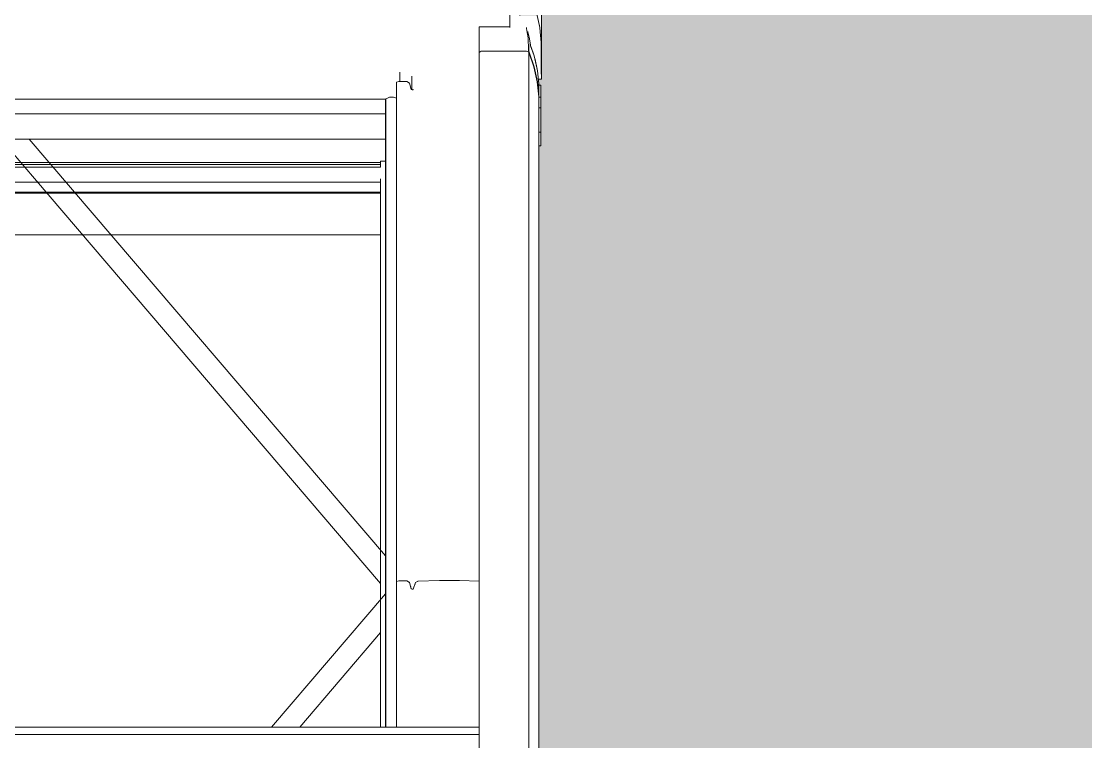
# Model space of a CAD drawing. Header units: metres. Extents: x -208 to 1512, y -277 to 123.
# Drawn here: x 4.091 to 4.953, y -23.356 to -22.773 of the extents above; entities that cross this region are included whole.
import ezdxf

# ---------------------------------------------------------------- set-up
doc = ezdxf.new("R2010")
doc.units = ezdxf.units.M
doc.header["$MEASUREMENT"] = 0
doc.linetypes.add('Wipeout_Contour', pattern=[1, 0, -1])
doc.layers.add('325 Dachfenster', color=7, linetype='Continuous')
doc.layers.add('330 Dachaufbau', color=7, linetype='Continuous')

# ---------------------------------------------------------------- blocks, each defined once
blk = doc.blocks.new('Dachfläche_9_4', base_point=(0.03449, -21.27914))
at = {"layer": '330 Dachaufbau', "linetype": 'Continuous', "lineweight": 0, "true_color": 0x000000}
h = blk.add_hatch(color=18, dxfattribs=at)
h.paths.add_polyline_path([(3.45503, -24.335), (5.45089, -24.335), (5.45089, -22.14), (5.55503, -22.14), (5.55503, -21.27914), (0.03449, -21.27914), (0.03837, -24.39504), (0.05981, -24.39504), (0.05981, -21.295), (3.19503, -21.295), (3.19503, -21.585), (3.45503, -21.585)])
h.paths.add_polyline_path([(3.71482, -23.72517), (3.71482, -22.2008), (4.49482, -22.2008), (4.49482, -23.72517)], flags=0)
at = {"layer": '330 Dachaufbau', "color": 7, "linetype": 'Continuous', "lineweight": 18, "flags": 128}
blk.add_lwpolyline([(4.49482, -23.72517), (4.49482, -22.2008)], dxfattribs=at)
blk = doc.blocks.new('VELUX SlopeRoofBundle[12]_4')
at = {"color": 254, "linetype": 'Wipeout_Contour', "lineweight": 0, "ltscale": 185.876891}
blk.add_wipeout([(3.78321, -22.85911), (3.78331, -22.85938), (3.78331, -22.86017), (4.38611, -22.86017), (4.38611, -22.85938), (4.38621, -22.85911), (4.38621, -22.85826), (3.78321, -22.85826)], dxfattribs=at).dxf.layer = '325 Dachfenster'
at = {"color": 254, "linetype": 'Wipeout_Contour', "lineweight": 0, "ltscale": 93.221451}
blk.add_wipeout([(4.51191, -22.85597), (4.51021, -22.85597), (4.51021, -22.86227), (4.51191, -22.86227)], dxfattribs=at).dxf.layer = '325 Dachfenster'
at = {"color": 254, "linetype": 'Wipeout_Contour', "lineweight": 0, "ltscale": 92.953564}
blk.add_wipeout([(3.78331, -22.86809), (4.38611, -22.86809), (4.38611, -22.86801), (3.78331, -22.86801)], dxfattribs=at).dxf.layer = '325 Dachfenster'
at = {"color": 254, "linetype": 'Wipeout_Contour', "lineweight": 0, "ltscale": 94.854897}
blk.add_wipeout([(4.44601, -23.34415), (4.46191, -23.34415), (4.46191, -23.22604), (4.44601, -23.22553)], dxfattribs=at).dxf.layer = '325 Dachfenster'
at = {"color": 254, "linetype": 'Wipeout_Contour', "lineweight": 0, "ltscale": 94.81175}
blk.add_wipeout([(4.39681, -23.22581), (4.39491, -23.22631), (4.39491, -23.34415), (4.39681, -23.34415)], dxfattribs=at).dxf.layer = '325 Dachfenster'
at = {"color": 254, "linetype": 'Wipeout_Contour', "lineweight": 0, "ltscale": 94.830987}
blk.add_wipeout([(4.40841, -23.23232), (4.40761, -23.23253), (4.40761, -23.34415), (4.40841, -23.34415)], dxfattribs=at).dxf.layer = '325 Dachfenster'
at = {"color": 254, "linetype": 'Wipeout_Contour', "lineweight": 0, "ltscale": 92.924626}
blk.add_wipeout([(3.78331, -22.86017), (3.78331, -22.86123), (4.38611, -22.86123), (4.38611, -22.86017)], dxfattribs=at).dxf.layer = '325 Dachfenster'
at = {"color": 254, "linetype": 'Wipeout_Contour', "lineweight": 0, "ltscale": 93.258971}
blk.add_wipeout([(4.51021, -22.86436), (4.51021, -22.873), (4.51191, -22.873), (4.51191, -22.86436)], dxfattribs=at).dxf.layer = '325 Dachfenster'
at = {"color": 254, "linetype": 'Wipeout_Contour', "lineweight": 0, "ltscale": 94.865824}
blk.add_wipeout([(4.40681, -23.23225), (4.40551, -23.22708), (4.40551, -23.34415), (4.40681, -23.34415)], dxfattribs=at).dxf.layer = '325 Dachfenster'
at = {"color": 254, "linetype": 'Wipeout_Contour', "lineweight": 0, "ltscale": 92.913359}
blk.add_wipeout([(3.78321, -22.85741), (3.78321, -22.85826), (4.38621, -22.85826), (4.38621, -22.85741)], dxfattribs=at).dxf.layer = '325 Dachfenster'
at = {"color": 254, "linetype": 'Wipeout_Contour', "lineweight": 0, "ltscale": 93.239197}
blk.add_wipeout([(4.51191, -22.86295), (4.51021, -22.86295), (4.51021, -22.86436), (4.51191, -22.86436)], dxfattribs=at).dxf.layer = '325 Dachfenster'
at = {"color": 254, "linetype": 'Wipeout_Contour', "lineweight": 0, "ltscale": 93.27643}
blk.add_wipeout([(4.51191, -22.873), (4.51021, -22.873), (4.51021, -22.8733), (4.51191, -22.8733)], dxfattribs=at).dxf.layer = '325 Dachfenster'
at = {"color": 254, "linetype": 'Wipeout_Contour', "lineweight": 0, "ltscale": 94.868059}
blk.add_wipeout([(4.41041, -23.22715), (4.40841, -23.23232), (4.40841, -23.34415), (4.41041, -23.34415)], dxfattribs=at).dxf.layer = '325 Dachfenster'
at = {"color": 254, "linetype": 'Wipeout_Contour', "lineweight": 0, "ltscale": 92.927935}
blk.add_wipeout([(3.78331, -22.86123), (3.78331, -22.86186), (4.38611, -22.86186), (4.38611, -22.86123)], dxfattribs=at).dxf.layer = '325 Dachfenster'
at = {"color": 254, "linetype": 'Wipeout_Contour', "lineweight": 0, "ltscale": 93.235082}
blk.add_wipeout([(4.51191, -22.86227), (4.51021, -22.86227), (4.51021, -22.86295), (4.51191, -22.86295)], dxfattribs=at).dxf.layer = '325 Dachfenster'
at = {"color": 254, "linetype": 'Wipeout_Contour', "lineweight": 0, "ltscale": 94.83096}
blk.add_wipeout([(4.40761, -23.23253), (4.40681, -23.23225), (4.40681, -23.34415), (4.40761, -23.34415)], dxfattribs=at).dxf.layer = '325 Dachfenster'
at = {"color": 254, "linetype": 'Wipeout_Contour', "lineweight": 0, "ltscale": 92.90184}
blk.add_wipeout([(3.78321, -22.85239), (3.78321, -22.85741), (4.38621, -22.85741), (4.38621, -22.85239)], dxfattribs=at).dxf.layer = '325 Dachfenster'
at = {"color": 254, "linetype": 'Wipeout_Contour', "lineweight": 0, "ltscale": 92.93062}
blk.add_wipeout([(3.78331, -22.86186), (3.78331, -22.86257), (4.38611, -22.86257), (4.38611, -22.86186)], dxfattribs=at).dxf.layer = '325 Dachfenster'
at = {"color": 254, "linetype": 'Wipeout_Contour', "lineweight": 0, "ltscale": 94.825412}
blk.add_wipeout([(4.40551, -23.22708), (4.40341, -23.22581), (4.40341, -23.34415), (4.40551, -23.34415)], dxfattribs=at).dxf.layer = '325 Dachfenster'
at = {"color": 254, "linetype": 'Wipeout_Contour', "lineweight": 0, "ltscale": 94.829034}
blk.add_wipeout([(4.41221, -23.22609), (4.41041, -23.22715), (4.41041, -23.34415), (4.41221, -23.34415)], dxfattribs=at).dxf.layer = '325 Dachfenster'
at = {"color": 254, "linetype": 'Wipeout_Contour', "lineweight": 0, "ltscale": 92.883466}
blk.add_wipeout([(3.78321, -22.84807), (3.78321, -22.85239), (4.38621, -22.85239), (4.38621, -22.84807)], dxfattribs=at).dxf.layer = '325 Dachfenster'
at = {"color": 254, "linetype": 'Wipeout_Contour', "lineweight": 0, "ltscale": 92.94275}
blk.add_wipeout([(3.78331, -22.86801), (4.38611, -22.86801), (4.38611, -22.86257), (3.78331, -22.86257)], dxfattribs=at).dxf.layer = '325 Dachfenster'
at = {"color": 254, "linetype": 'Wipeout_Contour', "lineweight": 0, "ltscale": 94.830679}
blk.add_wipeout([(4.41221, -23.22609), (4.41221, -23.34415), (4.42981, -23.34415), (4.42981, -23.22553)], dxfattribs=at).dxf.layer = '325 Dachfenster'
at = {"color": 254, "linetype": 'Wipeout_Contour', "lineweight": 0, "ltscale": 94.810369}
blk.add_wipeout([(4.39681, -23.22581), (4.39681, -23.34415), (4.40341, -23.34415), (4.40341, -23.22581)], dxfattribs=at).dxf.layer = '325 Dachfenster'
at = {"color": 254, "linetype": 'Wipeout_Contour', "lineweight": 0, "ltscale": 93.783636}
blk.add_wipeout([(4.39491, -22.82191), (4.39491, -23.22631), (4.39681, -23.22581), (4.39681, -22.82142)], dxfattribs=at).dxf.layer = '325 Dachfenster'
at = {"color": 254, "linetype": 'Wipeout_Contour', "lineweight": 0, "ltscale": 93.817031}
blk.add_wipeout([(4.40681, -22.82785), (4.40681, -23.23225), (4.40761, -23.23253), (4.40761, -22.82813)], dxfattribs=at).dxf.layer = '325 Dachfenster'
at = {"color": 254, "linetype": 'Wipeout_Contour', "lineweight": 0, "ltscale": 92.873836}
blk.add_wipeout([(3.78321, -22.84751), (3.78321, -22.84807), (4.38621, -22.84807), (4.38621, -22.84751)], dxfattribs=at).dxf.layer = '325 Dachfenster'
at = {"color": 254, "linetype": 'Wipeout_Contour', "lineweight": 0, "ltscale": 94.838087}
blk.add_wipeout([(4.42981, -23.22553), (4.42981, -23.34415), (4.44601, -23.34415), (4.44601, -23.22553)], dxfattribs=at).dxf.layer = '325 Dachfenster'
at = {"color": 254, "linetype": 'Wipeout_Contour', "lineweight": 0, "ltscale": 139.196613}
blk.add_wipeout([(4.40831, -22.82795), (4.40761, -22.82813), (4.40761, -23.23253), (4.40841, -23.23232), (4.40841, -22.82789), (4.40831, -22.82791)], dxfattribs=at).dxf.layer = '325 Dachfenster'
at = {"color": 254, "linetype": 'Wipeout_Contour', "lineweight": 0, "ltscale": 93.826522}
blk.add_wipeout([(4.44601, -22.8211), (4.44601, -23.22553), (4.46191, -23.22604), (4.46191, -22.82161)], dxfattribs=at).dxf.layer = '325 Dachfenster'
at = {"color": 254, "linetype": 'Wipeout_Contour', "lineweight": 0, "ltscale": 92.849568}
blk.add_wipeout([(3.78321, -22.8357), (3.78321, -22.84751), (4.38621, -22.84751), (4.38621, -22.8357)], dxfattribs=at).dxf.layer = '325 Dachfenster'
at = {"color": 254, "linetype": 'Wipeout_Contour', "lineweight": 0, "ltscale": 93.808089}
blk.add_wipeout([(4.40841, -22.82789), (4.40841, -23.23232), (4.41041, -23.22715), (4.41041, -22.82272)], dxfattribs=at).dxf.layer = '325 Dachfenster'
at = {"color": 254, "linetype": 'Wipeout_Contour', "lineweight": 0, "ltscale": 92.825963}
blk.add_wipeout([(3.78321, -22.83556), (3.78321, -22.8357), (4.38621, -22.8357), (4.38621, -22.83556)], dxfattribs=at).dxf.layer = '325 Dachfenster'
at = {"color": 254, "linetype": 'Wipeout_Contour', "lineweight": 0, "ltscale": 93.805628}
blk.add_wipeout([(4.40681, -22.82785), (4.40551, -22.82269), (4.40551, -23.22708), (4.40681, -23.23225)], dxfattribs=at).dxf.layer = '325 Dachfenster'
at = {"layer": '325 Dachfenster', "linetype": 'Continuous', "lineweight": 0, "flags": 128}
for points in [[(4.40681, -23.23225), (4.40761, -23.23253)], [(4.40761, -23.23253), (4.40841, -23.23232)]]:
    blk.add_lwpolyline(points, dxfattribs=at)
at = {"color": 254, "linetype": 'Wipeout_Contour', "lineweight": 0, "ltscale": 93.785906}
blk.add_wipeout([(4.39681, -22.82142), (4.39681, -23.22581), (4.40341, -23.22581), (4.40341, -22.82142)], dxfattribs=at).dxf.layer = '325 Dachfenster'
at = {"color": 254, "linetype": 'Wipeout_Contour', "lineweight": 0, "ltscale": 93.797392}
blk.add_wipeout([(4.41221, -22.82166), (4.41041, -22.82272), (4.41041, -23.22715), (4.41221, -23.22609)], dxfattribs=at).dxf.layer = '325 Dachfenster'
at = {"color": 254, "linetype": 'Wipeout_Contour', "lineweight": 0, "ltscale": 93.791659}
blk.add_wipeout([(4.40341, -22.82142), (4.40341, -23.22581), (4.40551, -23.22708), (4.40551, -22.82269)], dxfattribs=at).dxf.layer = '325 Dachfenster'
at = {"color": 254, "linetype": 'Wipeout_Contour', "lineweight": 0, "ltscale": 93.801656}
blk.add_wipeout([(4.41221, -22.82166), (4.41221, -23.22609), (4.42981, -23.22553), (4.42981, -22.8211)], dxfattribs=at).dxf.layer = '325 Dachfenster'
at = {"layer": '325 Dachfenster', "linetype": 'Continuous', "lineweight": 0, "flags": 128}
for points in [[(4.40341, -23.22581), (4.40551, -23.22708)], [(4.40551, -23.22708), (4.40681, -23.23225)], [(4.40841, -23.23232), (4.41041, -23.22715)], [(4.41041, -23.22715), (4.41221, -23.22609)]]:
    blk.add_lwpolyline(points, dxfattribs=at)
at = {"color": 254, "linetype": 'Wipeout_Contour', "lineweight": 0, "ltscale": 187.867395}
blk.add_wipeout([(4.40741, -22.81704), (4.40741, -22.82806), (4.40761, -22.82813), (4.40831, -22.82795), (4.40831, -22.82791), (4.40838, -22.82789), (4.40841, -22.82782), (4.40799, -22.81604)], dxfattribs=at).dxf.layer = '325 Dachfenster'
at = {"color": 254, "linetype": 'Wipeout_Contour', "lineweight": 0, "ltscale": 93.813327}
blk.add_wipeout([(4.42981, -22.8211), (4.42981, -23.22553), (4.44601, -23.22553), (4.44601, -22.8211)], dxfattribs=at).dxf.layer = '325 Dachfenster'
at = {"color": 254, "linetype": 'Wipeout_Contour', "lineweight": 0, "ltscale": 92.851183}
blk.add_wipeout([(4.40967, -22.8133), (4.40799, -22.81609), (4.40841, -22.82782), (4.41041, -22.82272)], dxfattribs=at).dxf.layer = '325 Dachfenster'
at = {"color": 254, "linetype": 'Wipeout_Contour', "lineweight": 0, "ltscale": 92.994722}
blk.add_wipeout([(4.44601, -22.8211), (4.46191, -22.82161), (4.46191, -22.81252), (4.44601, -22.81217)], dxfattribs=at).dxf.layer = '325 Dachfenster'
at = {"color": 254, "linetype": 'Wipeout_Contour', "lineweight": 0, "ltscale": 323.120446}
blk.add_wipeout([(4.46191, -22.7965), (4.46191, -22.79789), (4.46361, -22.79665), (4.50041, -22.79665), (4.50221, -22.7976), (4.50621, -22.80946), (4.50891, -22.82153), (4.51021, -22.83368), (4.51021, -22.83383), (4.51041, -22.83368), (4.50911, -22.82153), (4.50641, -22.80946), (4.50241, -22.7976), (4.50199, -22.7965)], dxfattribs=at).dxf.layer = '325 Dachfenster'
at = {"color": 254, "linetype": 'Wipeout_Contour', "lineweight": 0, "ltscale": 92.967253}
blk.add_wipeout([(4.41221, -22.82166), (4.42981, -22.8211), (4.42981, -22.81217), (4.41221, -22.81255)], dxfattribs=at).dxf.layer = '325 Dachfenster'
at = {"color": 254, "linetype": 'Wipeout_Contour', "lineweight": 0, "ltscale": 69.175394}
blk.add_wipeout([(4.41082, -22.81281), (4.41221, -22.82166), (4.41221, -22.81255)], dxfattribs=at).dxf.layer = '325 Dachfenster'
at = {"color": 254, "linetype": 'Wipeout_Contour', "lineweight": 0, "ltscale": 92.998607}
blk.add_wipeout([(4.42981, -22.81217), (4.42981, -22.8211), (4.44601, -22.8211), (4.44601, -22.81217)], dxfattribs=at).dxf.layer = '325 Dachfenster'
at = {"color": 254, "linetype": 'Wipeout_Contour', "lineweight": 0, "ltscale": 93.139897}
blk.add_wipeout([(4.51021, -22.84254), (4.51191, -22.84254), (4.51191, -22.83412), (4.51021, -22.83412)], dxfattribs=at).dxf.layer = '325 Dachfenster'
at = {"color": 254, "linetype": 'Wipeout_Contour', "lineweight": 0, "ltscale": 92.962595}
blk.add_wipeout([(4.40966, -22.81327), (4.41041, -22.82272), (4.41221, -22.82166), (4.41082, -22.81281)], dxfattribs=at).dxf.layer = '325 Dachfenster'
at = {"color": 254, "linetype": 'Wipeout_Contour', "lineweight": 0, "ltscale": 116.2445}
blk.add_wipeout([(4.51025, -22.82329), (4.50911, -22.81267), (4.50911, -22.82153), (4.51041, -22.83368), (4.51041, -22.824)], dxfattribs=at).dxf.layer = '325 Dachfenster'
at = {"color": 254, "linetype": 'Wipeout_Contour', "lineweight": 0, "ltscale": 93.177739}
blk.add_wipeout([(4.51021, -22.85262), (4.51191, -22.85262), (4.51191, -22.84332), (4.51021, -22.84332)], dxfattribs=at).dxf.layer = '325 Dachfenster'
at = {"color": 254, "linetype": 'Wipeout_Contour', "lineweight": 0, "ltscale": 139.22015}
blk.add_wipeout([(4.50641, -22.80946), (4.50641, -22.8006), (4.50367, -22.79247), (4.5035, -22.79176), (4.50241, -22.78554), (4.50241, -22.7976)], dxfattribs=at).dxf.layer = '325 Dachfenster'
at = {"color": 254, "linetype": 'Wipeout_Contour', "lineweight": 0, "ltscale": 162.239483}
blk.add_wipeout([(4.40741, -22.81782), (4.39761, -22.81782), (4.39761, -22.82142), (4.40341, -22.82142), (4.40551, -22.82269), (4.40681, -22.82785), (4.40741, -22.82806)], dxfattribs=at).dxf.layer = '325 Dachfenster'
at = {"color": 254, "linetype": 'Wipeout_Contour', "lineweight": 0, "ltscale": 93.157936}
blk.add_wipeout([(4.51191, -22.84256), (4.51021, -22.84256), (4.51021, -22.84332), (4.51191, -22.84332)], dxfattribs=at).dxf.layer = '325 Dachfenster'
at = {"color": 254, "linetype": 'Wipeout_Contour', "lineweight": 0, "ltscale": 93.202509}
blk.add_wipeout([(4.51191, -22.85262), (4.51021, -22.85262), (4.51021, -22.85597), (4.51191, -22.85597)], dxfattribs=at).dxf.layer = '325 Dachfenster'
at = {"color": 254, "linetype": 'Wipeout_Contour', "lineweight": 0, "ltscale": 92.932113}
blk.add_wipeout([(4.46191, -22.78603), (4.46191, -22.79579), (4.50185, -22.79579), (4.50174, -22.78603)], dxfattribs=at).dxf.layer = '325 Dachfenster'
at = {"color": 254, "linetype": 'Wipeout_Contour', "lineweight": 0, "ltscale": 93.034691}
blk.add_wipeout([(4.50911, -22.81267), (4.50641, -22.8006), (4.50641, -22.80946), (4.50911, -22.82153)], dxfattribs=at).dxf.layer = '325 Dachfenster'
at = {"color": 254, "linetype": 'Wipeout_Contour', "lineweight": 0, "ltscale": 467.406725}
blk.add_wipeout([(3.77181, -22.81376), (3.77181, -22.82142), (3.77261, -22.82142), (3.77451, -22.82191), (3.77451, -22.8349), (3.77691, -22.83407), (3.78001, -22.83414), (3.78281, -22.83528), (3.78321, -22.83595), (3.78321, -22.83556), (4.38621, -22.83556), (4.38621, -22.83595), (4.38661, -22.83528), (4.38941, -22.83414), (4.39251, -22.83407), (4.39491, -22.8349), (4.39491, -22.82191), (4.39681, -22.82142), (4.39761, -22.82142), (4.39761, -22.81376)], dxfattribs=at).dxf.layer = '325 Dachfenster'
at = {"color": 254, "linetype": 'Wipeout_Contour', "lineweight": 0, "ltscale": 94.156735}
blk.add_wipeout([(4.40841, -22.82782), (4.40838, -22.82789), (4.40841, -22.82789), (4.41041, -22.82272)], dxfattribs=at).dxf.layer = '325 Dachfenster'
at = {"color": 254, "linetype": 'Wipeout_Contour', "lineweight": 0, "ltscale": 93.156389}
blk.add_wipeout([(4.51191, -22.84254), (4.51021, -22.84254), (4.51021, -22.84256), (4.51191, -22.84256)], dxfattribs=at).dxf.layer = '325 Dachfenster'
at = {"layer": '325 Dachfenster', "linetype": 'Continuous', "lineweight": 0, "flags": 128}
for points in [[(4.40551, -22.82269), (4.40681, -22.82785)], [(4.40681, -22.82785), (4.40761, -22.82813)], [(4.40761, -22.82813), (4.40831, -22.82795)], [(4.40831, -22.82795), (4.40831, -22.82791)], [(4.40838, -22.82789), (4.40841, -22.82782)]]:
    blk.add_lwpolyline(points, dxfattribs=at)
at = {"color": 254, "linetype": 'Wipeout_Contour', "lineweight": 0, "ltscale": 92.952755}
blk.add_wipeout([(4.46191, -22.79579), (4.46191, -22.7965), (4.50199, -22.7965), (4.50185, -22.79579)], dxfattribs=at).dxf.layer = '325 Dachfenster'
at = {"color": 254, "linetype": 'Wipeout_Contour', "lineweight": 0, "ltscale": 140.712898}
blk.add_wipeout([(4.51021, -22.83412), (4.51191, -22.83412), (4.51191, -22.82424), (4.51041, -22.82424), (4.51041, -22.83368), (4.51021, -22.83383)], dxfattribs=at).dxf.layer = '325 Dachfenster'
at = {"color": 254, "linetype": 'Wipeout_Contour', "lineweight": 0, "ltscale": 139.820229}
blk.add_wipeout([(4.38611, -23.34415), (4.38661, -23.34415), (4.38661, -22.83528), (4.38621, -22.83595), (4.38621, -22.85911), (4.38611, -22.85938)], dxfattribs=at).dxf.layer = '325 Dachfenster'
at = {"color": 254, "linetype": 'Wipeout_Contour', "lineweight": 0, "ltscale": 208.496709}
blk.add_wipeout([(4.50149, -22.78093), (4.50034, -22.7777), (4.50036, -22.77836), (4.50053, -22.77995), (4.50174, -22.78603), (4.50185, -22.79579), (4.50199, -22.7965), (4.50241, -22.7976), (4.50241, -22.78554)], dxfattribs=at).dxf.layer = '325 Dachfenster'
at = {"color": 254, "linetype": 'Wipeout_Contour', "lineweight": 0, "ltscale": 94.348062}
blk.add_wipeout([(4.46191, -22.79789), (4.46191, -23.50996), (4.46361, -23.50996), (4.46361, -22.79665)], dxfattribs=at).dxf.layer = '325 Dachfenster'
at = {"color": 254, "linetype": 'Wipeout_Contour', "lineweight": 0, "ltscale": 94.038398}
blk.add_wipeout([(4.38661, -22.83528), (4.38661, -23.34415), (4.38941, -23.34415), (4.38941, -22.83414)], dxfattribs=at).dxf.layer = '325 Dachfenster'
at = {"color": 254, "linetype": 'Wipeout_Contour', "lineweight": 0, "ltscale": 139.126889}
blk.add_wipeout([(4.46191, -22.77719), (4.46191, -22.77836), (4.50036, -22.77836), (4.50034, -22.7777), (4.48671, -22.7777), (4.48671, -22.77719)], dxfattribs=at).dxf.layer = '325 Dachfenster'
at = {"color": 254, "linetype": 'Wipeout_Contour', "lineweight": 0, "ltscale": 94.360072}
blk.add_wipeout([(4.46361, -22.79665), (4.46361, -23.50996), (4.50041, -23.50996), (4.50041, -22.79665)], dxfattribs=at).dxf.layer = '325 Dachfenster'
at = {"color": 254, "linetype": 'Wipeout_Contour', "lineweight": 0, "ltscale": 94.041639}
blk.add_wipeout([(4.39251, -22.83407), (4.39251, -23.34415), (4.39491, -23.34415), (4.39491, -22.8349)], dxfattribs=at).dxf.layer = '325 Dachfenster'
at = {"layer": '325 Dachfenster', "linetype": 'Continuous', "lineweight": 0, "flags": 128}
blk.add_lwpolyline([(4.41221, -23.22609), (4.42981, -23.22553), (4.44601, -23.22553), (4.46191, -23.22604)], dxfattribs=at)
at = {"color": 254, "linetype": 'Wipeout_Contour', "lineweight": 0, "ltscale": 92.905609}
blk.add_wipeout([(4.46191, -22.77995), (4.46191, -22.78603), (4.50174, -22.78603), (4.50053, -22.77995)], dxfattribs=at).dxf.layer = '325 Dachfenster'
at = {"color": 254, "linetype": 'Wipeout_Contour', "lineweight": 0, "ltscale": 143.111463}
blk.add_wipeout([(4.50041, -22.79665), (4.50041, -23.50996), (4.50188, -23.50996), (4.50196, -23.51004), (4.50221, -23.51069), (4.50221, -22.7976)], dxfattribs=at).dxf.layer = '325 Dachfenster'
at = {"color": 254, "linetype": 'Wipeout_Contour', "lineweight": 0, "ltscale": 648.60056}
blk.add_wipeout([(3.70751, -22.81067), (3.70751, -22.81252), (3.72341, -22.81217), (3.73961, -22.81217), (3.75721, -22.81255), (3.7586, -22.81281), (3.75976, -22.81327), (3.75976, -22.8133), (3.76144, -22.81609), (3.76144, -22.81604), (3.76201, -22.81704), (3.76201, -22.81782), (3.77181, -22.81782), (3.77181, -22.81376), (4.39761, -22.81376), (4.39761, -22.81782), (4.40741, -22.81782), (4.40741, -22.81704), (4.40799, -22.81604), (4.40799, -22.81609), (4.40967, -22.8133), (4.40966, -22.81327), (4.41082, -22.81281), (4.41221, -22.81255), (4.42981, -22.81217), (4.44601, -22.81217), (4.46191, -22.81252), (4.46191, -22.81067)], dxfattribs=at).dxf.layer = '325 Dachfenster'
at = {"color": 254, "linetype": 'Wipeout_Contour', "lineweight": 0, "ltscale": 94.037398}
blk.add_wipeout([(4.38941, -23.34415), (4.39251, -23.34415), (4.39251, -22.83407), (4.38941, -22.83414)], dxfattribs=at).dxf.layer = '325 Dachfenster'
at = {"layer": '325 Dachfenster', "linetype": 'Continuous', "lineweight": 0, "flags": 128}
for points in [[(4.40741, -22.82806), (4.40741, -22.81704)], [(4.39491, -22.82191), (4.39681, -22.82142), (4.40341, -22.82142)], [(4.40341, -22.82142), (4.40551, -22.82269)], [(3.78321, -22.83556), (4.38621, -22.83556)], [(4.38621, -22.83595), (4.38661, -22.83528)], [(4.38621, -22.83556), (4.38621, -22.8357)], [(4.38621, -22.8357), (4.38621, -22.84751)], [(4.38661, -22.83528), (4.38941, -22.83414)], [(4.38941, -22.83414), (4.39251, -22.83407)], [(4.39251, -22.83407), (4.39491, -22.8349)], [(3.78321, -22.84751), (4.38621, -22.84751)], [(4.38621, -22.85911), (4.38621, -22.85826), (4.38621, -22.85741), (4.38621, -22.85239), (4.38621, -22.84807), (4.38621, -22.84751)], [(4.39491, -23.22631), (4.39681, -23.22581), (4.40341, -23.22581)]]:
    blk.add_lwpolyline(points, dxfattribs=at)
at = {"color": 254, "linetype": 'Wipeout_Contour', "lineweight": 0, "ltscale": 92.885649}
blk.add_wipeout([(4.46191, -22.77836), (4.46191, -22.77995), (4.50053, -22.77995), (4.50036, -22.77836)], dxfattribs=at).dxf.layer = '325 Dachfenster'
at = {"color": 254, "linetype": 'Wipeout_Contour', "lineweight": 0, "ltscale": 92.716097}
blk.add_wipeout([(3.70751, -22.80197), (3.70751, -22.81067), (4.46191, -22.81067), (4.46191, -22.80197)], dxfattribs=at).dxf.layer = '325 Dachfenster'
at = {"color": 254, "linetype": 'Wipeout_Contour', "lineweight": 0, "ltscale": 118.904828}
blk.add_wipeout([(4.50221, -22.7976), (4.50221, -23.51069), (4.50241, -23.51121), (4.50621, -23.52248), (4.50621, -22.80946)], dxfattribs=at).dxf.layer = '325 Dachfenster'
at = {"color": 254, "linetype": 'Wipeout_Contour', "lineweight": 0, "ltscale": 69.574583}
blk.add_wipeout([(4.09753, -22.86809), (4.38611, -23.20551), (4.38611, -22.86809)], dxfattribs=at).dxf.layer = '325 Dachfenster'
at = {"color": 254, "linetype": 'Wipeout_Contour', "lineweight": 0, "ltscale": 71.550227}
blk.add_wipeout([(4.38611, -23.23614), (4.29374, -23.34415), (4.38611, -23.34415)], dxfattribs=at).dxf.layer = '325 Dachfenster'
at = {"layer": '325 Dachfenster', "linetype": 'Continuous', "lineweight": 0, "flags": 128}
blk.add_lwpolyline([(4.39761, -22.81376), (4.39761, -22.82142)], dxfattribs=at)
at = {"color": 254, "linetype": 'Wipeout_Contour', "lineweight": 0, "ltscale": 186.898518}
blk.add_wipeout([(4.51136, -22.78111), (4.50153, -22.78111), (4.50241, -22.78554), (4.5035, -22.79176), (4.50367, -22.79247), (4.50382, -22.79292), (4.51231, -22.79292), (4.51231, -22.78974)], dxfattribs=at).dxf.layer = '325 Dachfenster'
at = {"color": 254, "linetype": 'Wipeout_Contour', "lineweight": 0, "ltscale": 92.678819}
blk.add_wipeout([(4.46191, -22.79172), (3.70751, -22.79172), (3.70751, -22.80197), (4.46191, -22.80197)], dxfattribs=at).dxf.layer = '325 Dachfenster'
at = {"color": 254, "linetype": 'Wipeout_Contour', "lineweight": 0, "ltscale": 118.961966}
blk.add_wipeout([(4.50891, -22.82153), (4.50621, -22.80946), (4.50621, -23.52248), (4.50641, -23.52307), (4.50891, -23.53425)], dxfattribs=at).dxf.layer = '325 Dachfenster'
at = {"color": 254, "linetype": 'Wipeout_Contour', "lineweight": 0, "ltscale": 189.13842}
blk.add_wipeout([(3.78331, -23.20551), (3.78331, -23.23614), (3.87568, -23.34415), (4.29374, -23.34415), (4.38611, -23.23614), (4.38611, -23.20551), (4.09753, -22.86809), (4.07189, -22.86809)], dxfattribs=at).dxf.layer = '325 Dachfenster'
at = {"layer": '325 Dachfenster', "linetype": 'Continuous', "lineweight": 0, "flags": 128}
for points in [[(4.46191, -22.79789), (4.46191, -22.7965)], [(4.46361, -22.79665), (4.46191, -22.79789)], [(3.78331, -22.86801), (4.38611, -22.86801)], [(3.78331, -22.86809), (4.38611, -22.86809)], [(4.09753, -22.86809), (4.38611, -23.20551)], [(4.08471, -22.87996), (4.09396, -22.89078), (4.10183, -22.89998), (4.38214, -23.22774)], [(3.78741, -22.88689), (4.38201, -22.88689)], [(3.78741, -22.88859), (4.38201, -22.88859)], [(4.38221, -22.88583), (4.38201, -22.88605)], [(4.38201, -22.88605), (4.38201, -22.89078)], [(4.38611, -22.88583), (4.38221, -22.88583)], [(3.78728, -22.89078), (4.38214, -22.89078)], [(3.78741, -22.9028), (4.38201, -22.9028)], [(3.78741, -22.91094), (4.38201, -22.91094)], [(3.78741, -22.91171), (4.38201, -22.91171)], [(3.78741, -22.94544), (4.38201, -22.94544)]]:
    blk.add_lwpolyline(points, dxfattribs=at)
at = {"color": 254, "linetype": 'Wipeout_Contour', "lineweight": 0, "ltscale": 186.812151}
blk.add_wipeout([(4.50909, -22.76796), (4.48671, -22.76796), (4.48671, -22.7777), (4.50034, -22.7777), (4.50149, -22.78093), (4.50153, -22.78111), (4.51136, -22.78111), (4.51101, -22.77755)], dxfattribs=at).dxf.layer = '325 Dachfenster'
at = {"color": 254, "linetype": 'Wipeout_Contour', "lineweight": 0, "ltscale": 92.635558}
blk.add_wipeout([(3.70751, -22.77998), (3.70751, -22.79172), (4.46191, -22.79172), (4.46191, -22.77998)], dxfattribs=at).dxf.layer = '325 Dachfenster'
at = {"color": 254, "linetype": 'Wipeout_Contour', "lineweight": 0, "ltscale": 119.008328}
blk.add_wipeout([(4.50891, -22.82153), (4.50891, -23.53425), (4.50911, -23.53514), (4.51021, -23.54542), (4.51021, -22.83368)], dxfattribs=at).dxf.layer = '325 Dachfenster'
at = {"color": 254, "linetype": 'Wipeout_Contour', "lineweight": 0, "ltscale": 94.845418}
blk.add_wipeout([(3.70751, -23.34428), (3.70751, -23.35008), (4.46191, -23.35008), (4.46191, -23.34428)], dxfattribs=at).dxf.layer = '325 Dachfenster'
at = {"layer": '325 Dachfenster', "linetype": 'Continuous', "lineweight": 0, "flags": 128}
for points in [[(4.46191, -22.79579), (4.46191, -22.78603)], [(4.50034, -22.7777), (4.50036, -22.77836), (4.50053, -22.77995)], [(4.50053, -22.77995), (4.50174, -22.78603)], [(4.46191, -22.7965), (4.46191, -22.79579)], [(4.51041, -22.83368), (4.51041, -22.824)], [(4.51041, -22.82424), (4.51191, -22.82424)], [(4.51191, -22.82424), (4.51191, -22.83412)], [(4.51021, -22.83368), (4.51021, -23.54542)], [(4.51021, -22.83383), (4.51041, -22.83368)], [(4.51021, -22.83412), (4.51191, -22.83412)], [(4.51191, -22.84254), (4.51191, -22.83412)], [(4.51191, -22.84256), (4.51021, -22.84256)], [(4.51191, -22.84256), (4.51191, -22.84254)], [(4.51191, -22.85262), (4.51191, -22.84332), (4.51191, -22.84256)], [(4.51191, -22.85597), (4.51191, -22.85262)], [(4.51191, -22.86227), (4.51021, -22.86227)], [(4.51191, -22.86227), (4.51191, -22.85597)], [(4.51191, -22.86295), (4.51191, -22.86227)], [(4.51191, -22.86436), (4.51191, -22.86295)], [(4.51191, -22.8733), (4.51191, -22.873), (4.51191, -22.86436)], [(4.51191, -22.8733), (4.51021, -22.8733)]]:
    blk.add_lwpolyline(points, dxfattribs=at)
at = {"color": 254, "linetype": 'Wipeout_Contour', "lineweight": 0, "ltscale": 116.26432}
blk.add_wipeout([(4.50841, -22.60853), (4.50841, -22.76418), (4.50909, -22.76796), (4.51101, -22.77755), (4.51101, -22.62219)], dxfattribs=at).dxf.layer = '325 Dachfenster'
at = {"color": 254, "linetype": 'Wipeout_Contour', "lineweight": 0, "ltscale": 186.270347}
blk.add_wipeout([(4.48671, -22.76704), (3.68271, -22.76704), (3.68271, -22.77719), (3.70751, -22.77719), (3.70751, -22.77998), (4.46191, -22.77998), (4.46191, -22.77719), (4.48671, -22.77719)], dxfattribs=at).dxf.layer = '325 Dachfenster'
at = {"color": 254, "linetype": 'Wipeout_Contour', "lineweight": 0, "ltscale": 115.945386}
blk.add_wipeout([(4.50896, -22.81201), (4.50911, -22.81267), (4.50983, -22.81937), (4.51234, -22.81937), (4.51233, -22.81201)], dxfattribs=at).dxf.layer = '325 Dachfenster'
at = {"color": 254, "linetype": 'Wipeout_Contour', "lineweight": 0, "ltscale": 94.833603}
blk.add_wipeout([(4.46191, -23.34415), (3.70751, -23.34415), (3.70751, -23.34428), (4.46191, -23.34428)], dxfattribs=at).dxf.layer = '325 Dachfenster'
at = {"color": 254, "linetype": 'Wipeout_Contour', "lineweight": 0, "ltscale": 94.87538}
blk.add_wipeout([(3.70751, -23.35362), (3.70751, -23.35597), (4.46191, -23.35597), (4.46191, -23.35362)], dxfattribs=at).dxf.layer = '325 Dachfenster'
at = {"layer": '325 Dachfenster', "linetype": 'Continuous', "lineweight": 0, "flags": 128}
for points in [[(4.48671, -22.7777), (4.48671, -22.76796), (4.48671, -22.75382), (4.48671, -22.74724), (4.48671, -22.74038), (4.48671, -22.73381), (4.48671, -22.70368), (4.48671, -22.67582), (4.48671, -22.65044), (4.48671, -22.62795), (4.48671, -22.60858), (4.48671, -22.5926)], [(4.46191, -22.77995), (4.46191, -22.77836), (4.46191, -22.77719)], [(4.48671, -22.77719), (4.46191, -22.77719)], [(4.46191, -22.78603), (4.46191, -22.77995)], [(4.39491, -22.82191), (4.39491, -23.22631), (4.39491, -23.34415)], [(4.38611, -22.85938), (4.38611, -23.34415)], [(4.38201, -22.90026), (4.38201, -23.34415)], [(4.29374, -23.34415), (4.38611, -23.23614)], [(4.31672, -23.34415), (4.38214, -23.26765)], [(4.46191, -23.34415), (3.70751, -23.34415)]]:
    blk.add_lwpolyline(points, dxfattribs=at)
at = {"color": 254, "linetype": 'Wipeout_Contour', "lineweight": 0, "ltscale": 92.94452}
blk.add_wipeout([(4.507, -22.80324), (4.50896, -22.81201), (4.51233, -22.81201), (4.51232, -22.80324)], dxfattribs=at).dxf.layer = '325 Dachfenster'
at = {"color": 254, "linetype": 'Wipeout_Contour', "lineweight": 0, "ltscale": 94.866866}
blk.add_wipeout([(3.70751, -23.35164), (3.70751, -23.35362), (4.46191, -23.35362), (4.46191, -23.35164)], dxfattribs=at).dxf.layer = '325 Dachfenster'
at = {"color": 254, "linetype": 'Wipeout_Contour', "lineweight": 0, "ltscale": 116.423745}
blk.add_wipeout([(4.51231, -22.79292), (4.50382, -22.79292), (4.50641, -22.8006), (4.507, -22.80324), (4.51232, -22.80324)], dxfattribs=at).dxf.layer = '325 Dachfenster'
at = {"color": 254, "linetype": 'Wipeout_Contour', "lineweight": 0, "ltscale": 94.859879}
blk.add_wipeout([(4.46191, -23.35008), (3.70751, -23.35008), (3.70751, -23.35164), (4.46191, -23.35164)], dxfattribs=at).dxf.layer = '325 Dachfenster'
at = {"layer": '325 Dachfenster', "linetype": 'Continuous', "lineweight": 0, "flags": 128}
for points in [[(4.50174, -22.78603), (4.50185, -22.79579)], [(4.46191, -22.79789), (4.46191, -23.50996)], [(4.50041, -22.79665), (4.46361, -22.79665)], [(4.50221, -22.7976), (4.50041, -22.79665)], [(4.50185, -22.79579), (4.50199, -22.7965)], [(4.50221, -22.7976), (4.50221, -23.51069)], [(4.46191, -23.35008), (3.70751, -23.35008)]]:
    blk.add_lwpolyline(points, dxfattribs=at)
at = {"color": 254, "linetype": 'Wipeout_Contour', "lineweight": 0, "ltscale": 210.526918}
blk.add_wipeout([(4.51231, -22.66935), (4.51231, -22.78974), (4.51232, -22.80324), (4.51232, -22.80437), (4.51234, -22.81346), (4.51234, -22.81937), (4.51234, -22.81724), (4.51234, -22.72574), (4.51231, -22.65206)], dxfattribs=at).dxf.layer = '325 Dachfenster'
at = {"layer": '325 Dachfenster', "linetype": 'Continuous', "lineweight": 0, "flags": 128}
for points in [[(4.51041, -22.83368), (4.50911, -22.82153), (4.50641, -22.80946), (4.50241, -22.7976), (4.50199, -22.7965)], [(4.51021, -22.83368), (4.50891, -22.82153), (4.50621, -22.80946), (4.50221, -22.7976)], [(4.51234, -22.81937), (4.50983, -22.81937)], [(4.51234, -22.81724), (4.51234, -22.81937)], [(4.51025, -22.82329), (4.51041, -22.824)]]:
    blk.add_lwpolyline(points, dxfattribs=at)
at = {"color": 254, "linetype": 'Wipeout_Contour', "lineweight": 0, "ltscale": 116.343252}
blk.add_wipeout([(4.51101, -22.62219), (4.51101, -22.77755), (4.51136, -22.78111), (4.51231, -22.78974), (4.51231, -22.6361)], dxfattribs=at).dxf.layer = '325 Dachfenster'
at = {"layer": '325 Dachfenster', "linetype": 'Continuous', "lineweight": 0, "flags": 128}
for points in [[(4.51234, -22.81937), (4.51233, -22.81201), (4.51232, -22.80324), (4.51231, -22.79292), (4.51231, -22.78974), (4.51136, -22.78111), (4.51101, -22.77755), (4.50909, -22.76796), (4.50841, -22.76418), (4.50542, -22.75382), (4.50431, -22.74915), (4.50355, -22.74724), (4.50146, -22.74038), (4.50015, -22.73381), (4.49641, -22.70368), (4.49432, -22.67582), (4.4939, -22.65044), (4.49517, -22.62795), (4.49806, -22.60858), (4.50257, -22.5926)], [(4.51234, -22.72574), (4.51234, -22.81724)], [(4.50149, -22.78093), (4.50241, -22.78554), (4.5035, -22.79176), (4.50367, -22.79247), (4.50641, -22.8006), (4.50911, -22.81267), (4.51025, -22.82329)]]:
    blk.add_lwpolyline(points, dxfattribs=at)
blk = doc.blocks.new('Dachfläche_24_4', base_point=(4.55611, -22.1008))
at = {"layer": '325 Dachfenster', "linetype": 'Continuous', "lineweight": 0}
blk.add_blockref('VELUX SlopeRoofBundle[12]_4', (0, 0), dxfattribs=at)

msp = doc.modelspace()

# ---------------------------------------------------------------- block references
at = {"layer": '330 Dachaufbau', "color": 7, "linetype": 'Continuous', "lineweight": 18}
msp.add_blockref('Dachfläche_9_4', (0.03449, -21.27914), dxfattribs=at)

# ---------------------------------------------------------------- next in the draw order: block references
at = {"layer": '325 Dachfenster', "color": 7, "linetype": 'Continuous', "lineweight": 13, "true_color": 0xf4f4f4}
msp.add_blockref('Dachfläche_24_4', (4.55611, -22.1008), dxfattribs=at)

doc.saveas('drawing.dxf')
